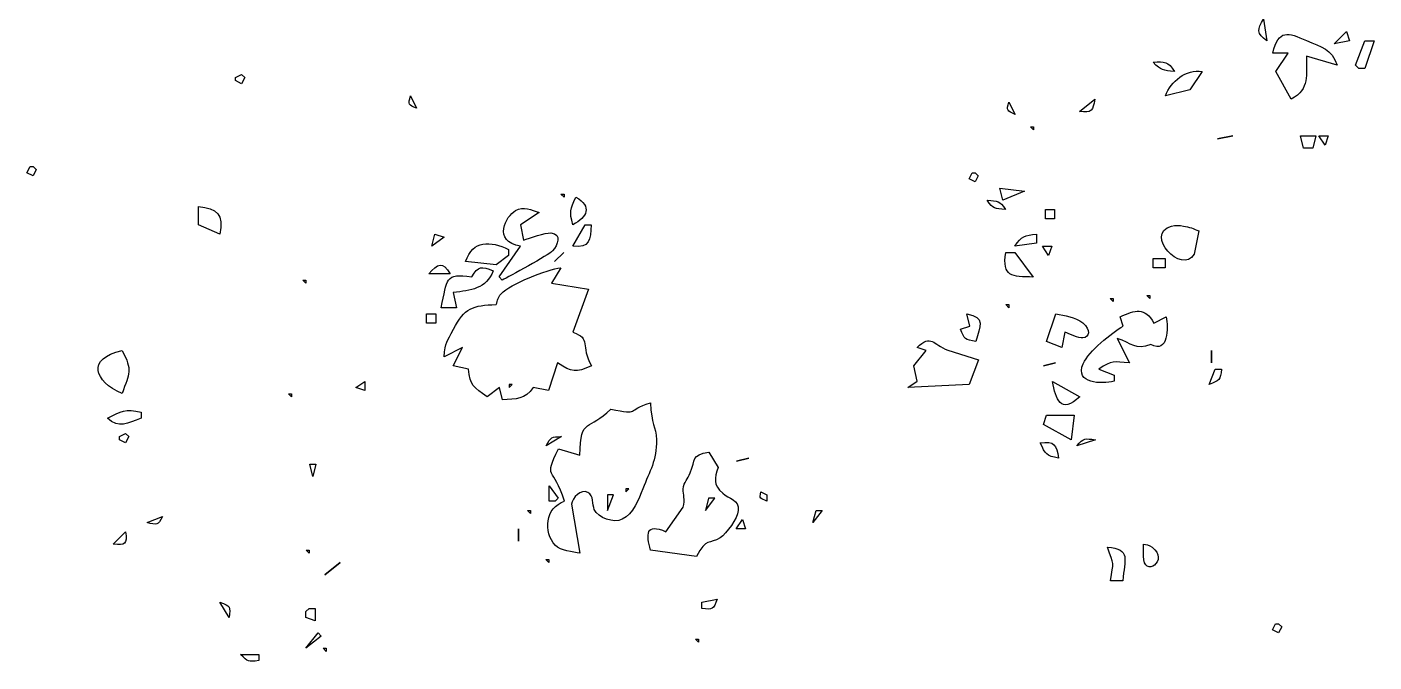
# Model space of a CAD drawing. Header units: centimetres. Extents: x -10.8 to 7.5, y -7.5 to 7.5.
# Drawn here: x 0.93 to 3.985, y 1.394 to 2.835 of the extents above; entities that cross this region are included whole.
import ezdxf

# ---------------------------------------------------------------- set-up
doc = ezdxf.new("R2010")
doc.units = ezdxf.units.CM
doc.header["$MEASUREMENT"] = 0
doc.layers.add('Layer 1', color=7, linetype='Continuous')

msp = doc.modelspace()

# ---------------------------------------------------------------- linework, layer by layer
at = {"layer": 'Layer 1'}
for points, knots in [([(3.74102, 2.80332), (3.74102, 2.80332), (3.73406, 2.85204), (3.73406, 2.85204), (3.73406, 2.85204), (3.71875, 2.83033), (3.71854, 2.81905), (3.74102, 2.80332)], [0, 0, 0, 0, 0.3333333, 0.3333333, 0.3333333, 0.3333333, 1, 1, 1, 1]), ([(3.83131, 2.80387), (3.78823, 2.82252), (3.76861, 2.8299), (3.75476, 2.77547), (3.75476, 2.77547), (3.75476, 2.77547), (3.78955, 2.77548), (3.78955, 2.77548), (3.78955, 2.77548), (3.78955, 2.77548), (3.76171, 2.73372), (3.76171, 2.73372), (3.76171, 2.73372), (3.76171, 2.73372), (3.79651, 2.67109), (3.79651, 2.67109), (3.79651, 2.67109), (3.84063, 2.69468), (3.82908, 2.72475), (3.83131, 2.76852), (3.83131, 2.76852), (3.83131, 2.76852), (3.9009, 2.74764), (3.9009, 2.74764), (3.9009, 2.74764), (3.8883, 2.78571), (3.86527, 2.78926), (3.83131, 2.80387)], [0, 0, 0, 0, 0.125, 0.125, 0.125, 0.125, 0.25, 0.25, 0.25, 0.25, 0.375, 0.375, 0.375, 0.375, 0.5, 0.5, 0.5, 0.5, 0.625, 0.625, 0.625, 0.625, 0.75, 0.75, 0.75, 0.75, 1, 1, 1, 1]), ([(3.89394, 2.79636), (3.89394, 2.79636), (3.92874, 2.80332), (3.92874, 2.80332), (3.92874, 2.80332), (3.92874, 2.80332), (3.92178, 2.8242), (3.92178, 2.8242), (3.92178, 2.8242), (3.92178, 2.8242), (3.89394, 2.79636), (3.89394, 2.79636)], [0, 0, 0, 0, 0.25, 0.25, 0.25, 0.25, 0.5, 0.5, 0.5, 0.5, 1, 1, 1, 1]), ([(3.96363, 2.80332), (3.96363, 2.80332), (3.94275, 2.74764), (3.94275, 2.74764), (3.94275, 2.74764), (3.94275, 2.74764), (3.94971, 2.74068), (3.94971, 2.74068), (3.94971, 2.74068), (3.94971, 2.74068), (3.96363, 2.74068), (3.96363, 2.74068), (3.96363, 2.74068), (3.96363, 2.74068), (3.98451, 2.80331), (3.98451, 2.80331), (3.98451, 2.80331), (3.98451, 2.80331), (3.96363, 2.80332), (3.96363, 2.80332)], [0, 0, 0, 0, 0.1666667, 0.1666667, 0.1666667, 0.1666667, 0.3333333, 0.3333333, 0.3333333, 0.3333333, 0.5, 0.5, 0.5, 0.5, 0.6666667, 0.6666667, 0.6666667, 0.6666667, 1, 1, 1, 1]), ([(3.48335, 2.7546), (3.50284, 2.73539), (3.50506, 2.73595), (3.53207, 2.73372), (3.53207, 2.73372), (3.51725, 2.75641), (3.50966, 2.7571), (3.48335, 2.7546)], [0, 0, 0, 0, 0.3333333, 0.3333333, 0.3333333, 0.3333333, 1, 1, 1, 1]), ([(1.40258, 2.7198), (1.40258, 2.7198), (1.40258, 2.71284), (1.40258, 2.71284), (1.40258, 2.71284), (1.40258, 2.71284), (1.4165, 2.70588), (1.4165, 2.70588), (1.4165, 2.70588), (1.4165, 2.70588), (1.42346, 2.7198), (1.42346, 2.7198), (1.42346, 2.7198), (1.42346, 2.7198), (1.4165, 2.72676), (1.4165, 2.72676), (1.4165, 2.72676), (1.4165, 2.72676), (1.40258, 2.7198), (1.40258, 2.7198)], [0, 0, 0, 0, 0.1666667, 0.1666667, 0.1666667, 0.1666667, 0.3333333, 0.3333333, 0.3333333, 0.3333333, 0.5, 0.5, 0.5, 0.5, 0.6666667, 0.6666667, 0.6666667, 0.6666667, 1, 1, 1, 1]), ([(3.5113, 2.67805), (3.5113, 2.67805), (3.56698, 2.69197), (3.56698, 2.69197), (3.56698, 2.69197), (3.56698, 2.69197), (3.59482, 2.73373), (3.59482, 2.73373), (3.59482, 2.73373), (3.55759, 2.73895), (3.52411, 2.71209), (3.51131, 2.67805), (3.51131, 2.67805), (3.51131, 2.67805), (3.5113, 2.67805), (3.5113, 2.67805)], [0, 0, 0, 0, 0.2, 0.2, 0.2, 0.2, 0.4, 0.4, 0.4, 0.4, 0.6, 0.6, 0.6, 0.6, 1, 1, 1, 1]), ([(1.81331, 2.65021), (1.81331, 2.65021), (1.79939, 2.67805), (1.79939, 2.67805), (1.79939, 2.67805), (1.79334, 2.65905), (1.79535, 2.65752), (1.81331, 2.65021)], [0, 0, 0, 0, 0.3333333, 0.3333333, 0.3333333, 0.3333333, 1, 1, 1, 1]), ([(3.17042, 2.63629), (3.17042, 2.63629), (3.1565, 2.66413), (3.1565, 2.66413), (3.1565, 2.66413), (3.15045, 2.64513), (3.15246, 2.6436), (3.17042, 2.63629)], [0, 0, 0, 0, 0.3333333, 0.3333333, 0.3333333, 0.3333333, 1, 1, 1, 1]), ([(3.31656, 2.64325), (3.34468, 2.63949), (3.34655, 2.64395), (3.35136, 2.67109), (3.35136, 2.67109), (3.35136, 2.67109), (3.31656, 2.64325), (3.31656, 2.64325)], [0, 0, 0, 0, 0.3333333, 0.3333333, 0.3333333, 0.3333333, 1, 1, 1, 1]), ([(3.20523, 2.60845), (3.20523, 2.60845), (3.21219, 2.60149), (3.21219, 2.60149), (3.21219, 2.60149), (3.21219, 2.60149), (3.21219, 2.60845), (3.21219, 2.60845), (3.21219, 2.60845), (3.21219, 2.60845), (3.20523, 2.60845), (3.20523, 2.60845)], [0, 0, 0, 0, 0.25, 0.25, 0.25, 0.25, 0.5, 0.5, 0.5, 0.5, 1, 1, 1, 1]), ([(3.6297, 2.58062), (3.6297, 2.58062), (3.6645, 2.58758), (3.6645, 2.58758), (3.6645, 2.58758), (3.6645, 2.58758), (3.6297, 2.58062), (3.6297, 2.58062)], [0, 0, 0, 0, 0.3333333, 0.3333333, 0.3333333, 0.3333333, 1, 1, 1, 1]), ([(3.81761, 2.58758), (3.81761, 2.58758), (3.82457, 2.55974), (3.82457, 2.55974), (3.82457, 2.55974), (3.82457, 2.55974), (3.84544, 2.55974), (3.84544, 2.55974), (3.84544, 2.55974), (3.84544, 2.55974), (3.8524, 2.58758), (3.8524, 2.58758), (3.8524, 2.58758), (3.8524, 2.58758), (3.81761, 2.58758), (3.81761, 2.58758)], [0, 0, 0, 0, 0.2, 0.2, 0.2, 0.2, 0.4, 0.4, 0.4, 0.4, 0.6, 0.6, 0.6, 0.6, 1, 1, 1, 1]), ([(3.85935, 2.58758), (3.85935, 2.58758), (3.87327, 2.5667), (3.87327, 2.5667), (3.87327, 2.5667), (3.87327, 2.5667), (3.88023, 2.58758), (3.88023, 2.58758), (3.88023, 2.58758), (3.88023, 2.58758), (3.85935, 2.58758), (3.85935, 2.58758)], [0, 0, 0, 0, 0.25, 0.25, 0.25, 0.25, 0.5, 0.5, 0.5, 0.5, 1, 1, 1, 1]), ([(0.93652, 2.51798), (0.93652, 2.51798), (0.92956, 2.50406), (0.92956, 2.50406), (0.92956, 2.50406), (0.92956, 2.50406), (0.94348, 2.4971), (0.94348, 2.4971), (0.94348, 2.4971), (0.94348, 2.4971), (0.95044, 2.51102), (0.95044, 2.51102), (0.95044, 2.51102), (0.95044, 2.51102), (0.94348, 2.51798), (0.94348, 2.51798), (0.94348, 2.51798), (0.94348, 2.51798), (0.93652, 2.51798), (0.93652, 2.51798)], [0, 0, 0, 0, 0.1666667, 0.1666667, 0.1666667, 0.1666667, 0.3333333, 0.3333333, 0.3333333, 0.3333333, 0.5, 0.5, 0.5, 0.5, 0.6666667, 0.6666667, 0.6666667, 0.6666667, 1, 1, 1, 1]), ([(3.07313, 2.50406), (3.07313, 2.50406), (3.06617, 2.49014), (3.06617, 2.49014), (3.06617, 2.49014), (3.06617, 2.49014), (3.08009, 2.48318), (3.08009, 2.48318), (3.08009, 2.48318), (3.08009, 2.48318), (3.08705, 2.4971), (3.08705, 2.4971), (3.08705, 2.4971), (3.08705, 2.4971), (3.08009, 2.50406), (3.08009, 2.50406), (3.08009, 2.50406), (3.08009, 2.50406), (3.07313, 2.50406), (3.07313, 2.50406)], [0, 0, 0, 0, 0.1666667, 0.1666667, 0.1666667, 0.1666667, 0.3333333, 0.3333333, 0.3333333, 0.3333333, 0.5, 0.5, 0.5, 0.5, 0.6666667, 0.6666667, 0.6666667, 0.6666667, 1, 1, 1, 1]), ([(2.14064, 2.45535), (2.14064, 2.45535), (2.1476, 2.44839), (2.1476, 2.44839), (2.1476, 2.44839), (2.1476, 2.44839), (2.1476, 2.45535), (2.1476, 2.45535), (2.1476, 2.45535), (2.1476, 2.45535), (2.14064, 2.45535), (2.14064, 2.45535)], [0, 0, 0, 0, 0.25, 0.25, 0.25, 0.25, 0.5, 0.5, 0.5, 0.5, 1, 1, 1, 1]), ([(2.17436, 2.44851), (2.16135, 2.42025), (2.15954, 2.41622), (2.1674, 2.38588), (2.1674, 2.38588), (2.20039, 2.40356), (2.21173, 2.42722), (2.17436, 2.44851)], [0, 0, 0, 0, 0.3333333, 0.3333333, 0.3333333, 0.3333333, 1, 1, 1, 1]), ([(3.13576, 2.46927), (3.13576, 2.46927), (3.14272, 2.44143), (3.14272, 2.44143), (3.14272, 2.44143), (3.14272, 2.44143), (3.19144, 2.46231), (3.19144, 2.46231), (3.19144, 2.46231), (3.19144, 2.46231), (3.13577, 2.46927), (3.13577, 2.46927), (3.13577, 2.46927), (3.13577, 2.46927), (3.13576, 2.46927), (3.13576, 2.46927)], [0, 0, 0, 0, 0.2, 0.2, 0.2, 0.2, 0.4, 0.4, 0.4, 0.4, 0.6, 0.6, 0.6, 0.6, 1, 1, 1, 1]), ([(1.31832, 2.42763), (1.31832, 2.42763), (1.31832, 2.38587), (1.31832, 2.38587), (1.31832, 2.38587), (1.31832, 2.38587), (1.36704, 2.36499), (1.36704, 2.36499), (1.36704, 2.36499), (1.37699, 2.40918), (1.36085, 2.42268), (1.31832, 2.42762), (1.31832, 2.42762), (1.31832, 2.42762), (1.31832, 2.42763), (1.31832, 2.42763)], [0, 0, 0, 0, 0.2, 0.2, 0.2, 0.2, 0.4, 0.4, 0.4, 0.4, 0.6, 0.6, 0.6, 0.6, 1, 1, 1, 1]), ([(2.03779, 2.41837), (2.01587, 2.4064), (1.98392, 2.34836), (2.04906, 2.33715), (2.04906, 2.33715), (2.04906, 2.33715), (2.00034, 2.26756), (2.00034, 2.26756), (2.00034, 2.26756), (2.00034, 2.26756), (2.0073, 2.2606), (2.0073, 2.2606), (2.0073, 2.2606), (2.0215, 2.26693), (2.11364, 2.31829), (2.12164, 2.32692), (2.12164, 2.32692), (2.13333, 2.33966), (2.14363, 2.36492), (2.1176, 2.36749), (2.1176, 2.36749), (2.10493, 2.36874), (2.06958, 2.35559), (2.05601, 2.35107), (2.05601, 2.35107), (2.05601, 2.35107), (2.04905, 2.38587), (2.04905, 2.38587), (2.04905, 2.38587), (2.04905, 2.38587), (2.09081, 2.41371), (2.09081, 2.41371), (2.09081, 2.41371), (2.07341, 2.42053), (2.05601, 2.42839), (2.03778, 2.41837), (2.03778, 2.41837), (2.03778, 2.41837), (2.03779, 2.41837), (2.03779, 2.41837)], [0, 0, 0, 0, 0.0909091, 0.0909091, 0.0909091, 0.0909091, 0.1818182, 0.1818182, 0.1818182, 0.1818182, 0.2727273, 0.2727273, 0.2727273, 0.2727273, 0.3636364, 0.3636364, 0.3636364, 0.3636364, 0.4545455, 0.4545455, 0.4545455, 0.4545455, 0.5454545, 0.5454545, 0.5454545, 0.5454545, 0.6363636, 0.6363636, 0.6363636, 0.6363636, 0.7272727, 0.7272727, 0.7272727, 0.7272727, 0.8181818, 0.8181818, 0.8181818, 0.8181818, 1, 1, 1, 1]), ([(3.10698, 2.44155), (3.12083, 2.42088), (3.12445, 2.42269), (3.14874, 2.42067), (3.14874, 2.42067), (3.13489, 2.44134), (3.13127, 2.43953), (3.10698, 2.44155)], [0, 0, 0, 0, 0.3333333, 0.3333333, 0.3333333, 0.3333333, 1, 1, 1, 1]), ([(3.23913, 2.42067), (3.23913, 2.42067), (3.23913, 2.39979), (3.23913, 2.39979), (3.23913, 2.39979), (3.23913, 2.39979), (3.26001, 2.39979), (3.26001, 2.39979), (3.26001, 2.39979), (3.26001, 2.39979), (3.26001, 2.42067), (3.26001, 2.42067), (3.26001, 2.42067), (3.26001, 2.42067), (3.23913, 2.42067), (3.23913, 2.42067)], [0, 0, 0, 0, 0.2, 0.2, 0.2, 0.2, 0.4, 0.4, 0.4, 0.4, 0.6, 0.6, 0.6, 0.6, 1, 1, 1, 1]), ([(2.19522, 2.38587), (2.19522, 2.38587), (2.16738, 2.33715), (2.16738, 2.33715), (2.16738, 2.33715), (2.20628, 2.33207), (2.20719, 2.35253), (2.20914, 2.38587), (2.20914, 2.38587), (2.20914, 2.38587), (2.19522, 2.38587), (2.19522, 2.38587)], [0, 0, 0, 0, 0.25, 0.25, 0.25, 0.25, 0.5, 0.5, 0.5, 0.5, 1, 1, 1, 1]), ([(3.55235, 2.38316), (3.54386, 2.38476), (3.5337, 2.38511), (3.52535, 2.38316), (3.52535, 2.38316), (3.46063, 2.36444), (3.54992, 2.2709), (3.57629, 2.31927), (3.57629, 2.31927), (3.57629, 2.31927), (3.58715, 2.37195), (3.58715, 2.37195), (3.58715, 2.37195), (3.57525, 2.37689), (3.56537, 2.38148), (3.55235, 2.38315), (3.55235, 2.38315), (3.55235, 2.38315), (3.55235, 2.38316), (3.55235, 2.38316)], [0, 0, 0, 0, 0.1666667, 0.1666667, 0.1666667, 0.1666667, 0.3333333, 0.3333333, 0.3333333, 0.3333333, 0.5, 0.5, 0.5, 0.5, 0.6666667, 0.6666667, 0.6666667, 0.6666667, 1, 1, 1, 1]), ([(1.85476, 2.36499), (1.85476, 2.36499), (1.8478, 2.33715), (1.8478, 2.33715), (1.8478, 2.33715), (1.8478, 2.33715), (1.87564, 2.35803), (1.87564, 2.35803), (1.87564, 2.35803), (1.87564, 2.35803), (1.85476, 2.36499), (1.85476, 2.36499)], [0, 0, 0, 0, 0.25, 0.25, 0.25, 0.25, 0.5, 0.5, 0.5, 0.5, 1, 1, 1, 1]), ([(1.92431, 2.30236), (1.92431, 2.30236), (1.9939, 2.2954), (1.9939, 2.2954), (1.9939, 2.2954), (1.9939, 2.2954), (2.02174, 2.31628), (2.02174, 2.31628), (2.02174, 2.31628), (2.02174, 2.31628), (2.02174, 2.3302), (2.02174, 2.3302), (2.02174, 2.3302), (1.98082, 2.34913), (1.94059, 2.35268), (1.92431, 2.30236)], [0, 0, 0, 0, 0.2, 0.2, 0.2, 0.2, 0.4, 0.4, 0.4, 0.4, 0.6, 0.6, 0.6, 0.6, 1, 1, 1, 1]), ([(3.17015, 2.33715), (3.17015, 2.33715), (3.21887, 2.34411), (3.21887, 2.34411), (3.21887, 2.34411), (3.21887, 2.34411), (3.21887, 2.36499), (3.21887, 2.36499), (3.21887, 2.36499), (3.19215, 2.36123), (3.18477, 2.36068), (3.17015, 2.33715)], [0, 0, 0, 0, 0.25, 0.25, 0.25, 0.25, 0.5, 0.5, 0.5, 0.5, 1, 1, 1, 1]), ([(2.1261, 2.30236), (2.1261, 2.30236), (2.14698, 2.32324), (2.14698, 2.32324), (2.14698, 2.32324), (2.14698, 2.32324), (2.1261, 2.30236), (2.1261, 2.30236)], [0, 0, 0, 0, 0.3333333, 0.3333333, 0.3333333, 0.3333333, 1, 1, 1, 1]), ([(3.14914, 2.32323), (3.141, 2.26735), (3.16243, 2.26804), (3.21177, 2.26755), (3.21177, 2.26755), (3.21177, 2.26755), (3.17001, 2.32323), (3.17001, 2.32323), (3.17001, 2.32323), (3.17001, 2.32323), (3.14914, 2.32323), (3.14914, 2.32323)], [0, 0, 0, 0, 0.25, 0.25, 0.25, 0.25, 0.5, 0.5, 0.5, 0.5, 1, 1, 1, 1]), ([(3.23266, 2.33715), (3.23266, 2.33715), (3.24658, 2.31627), (3.24658, 2.31627), (3.24658, 2.31627), (3.24658, 2.31627), (3.25354, 2.33715), (3.25354, 2.33715), (3.25354, 2.33715), (3.25354, 2.33715), (3.23266, 2.33715), (3.23266, 2.33715)], [0, 0, 0, 0, 0.25, 0.25, 0.25, 0.25, 0.5, 0.5, 0.5, 0.5, 1, 1, 1, 1]), ([(1.84082, 2.27452), (1.84082, 2.27452), (1.88953, 2.27452), (1.88953, 2.27452), (1.88953, 2.27452), (1.87192, 2.30452), (1.86148, 2.29783), (1.84081, 2.27452), (1.84081, 2.27452), (1.84081, 2.27452), (1.84082, 2.27452), (1.84082, 2.27452)], [0, 0, 0, 0, 0.25, 0.25, 0.25, 0.25, 0.5, 0.5, 0.5, 0.5, 1, 1, 1, 1]), ([(1.93827, 2.26756), (1.8764, 2.278), (1.88371, 2.26213), (1.86868, 2.19797), (1.86868, 2.19797), (1.86868, 2.19797), (1.90347, 2.19796), (1.90347, 2.19796), (1.90347, 2.19796), (1.90347, 2.19796), (1.89651, 2.23276), (1.89651, 2.23276), (1.89651, 2.23276), (1.93583, 2.23631), (1.97153, 2.24132), (1.98698, 2.28148), (1.98698, 2.28148), (1.95963, 2.29206), (1.95364, 2.29401), (1.93826, 2.26756), (1.93826, 2.26756), (1.93826, 2.26756), (1.93827, 2.26756), (1.93827, 2.26756)], [0, 0, 0, 0, 0.1428571, 0.1428571, 0.1428571, 0.1428571, 0.2857143, 0.2857143, 0.2857143, 0.2857143, 0.4285714, 0.4285714, 0.4285714, 0.4285714, 0.5714286, 0.5714286, 0.5714286, 0.5714286, 0.7142857, 0.7142857, 0.7142857, 0.7142857, 1, 1, 1, 1]), ([(3.48326, 2.30932), (3.48326, 2.30932), (3.48326, 2.28844), (3.48326, 2.28844), (3.48326, 2.28844), (3.48326, 2.28844), (3.5111, 2.28844), (3.5111, 2.28844), (3.5111, 2.28844), (3.5111, 2.28844), (3.5111, 2.30932), (3.5111, 2.30932), (3.5111, 2.30932), (3.5111, 2.30932), (3.48326, 2.30932), (3.48326, 2.30932)], [0, 0, 0, 0, 0.2, 0.2, 0.2, 0.2, 0.4, 0.4, 0.4, 0.4, 0.6, 0.6, 0.6, 0.6, 1, 1, 1, 1]), ([(2.00496, 2.22935), (1.99689, 2.22016), (1.99717, 2.21536), (1.99389, 2.20492), (1.99389, 2.20492), (1.93995, 2.2036), (1.92186, 2.1972), (1.89709, 2.14911), (1.89709, 2.14911), (1.88164, 2.11911), (1.87837, 2.12183), (1.87559, 2.08661), (1.87559, 2.08661), (1.87559, 2.08661), (1.91735, 2.10749), (1.91735, 2.10749), (1.91735, 2.10749), (1.91735, 2.10749), (1.89647, 2.06573), (1.89647, 2.06573), (1.89647, 2.06573), (1.89647, 2.06573), (1.93127, 2.05877), (1.93127, 2.05877), (1.93127, 2.05877), (1.93419, 2.02126), (1.94254, 2.01722), (1.97303, 1.99614), (1.97303, 1.99614), (1.97303, 1.99614), (2.00087, 2.01702), (2.00087, 2.01702), (2.00087, 2.01702), (2.00087, 2.01702), (2.00783, 1.98918), (2.00783, 1.98918), (2.00783, 1.98918), (2.03873, 1.99064), (2.0594, 1.98925), (2.07742, 2.01702), (2.07742, 2.01702), (2.07742, 2.01702), (2.11222, 2.01006), (2.11222, 2.01006), (2.11222, 2.01006), (2.11222, 2.01006), (2.1331, 2.07269), (2.1331, 2.07269), (2.1331, 2.07269), (2.16685, 2.05056), (2.1727, 2.05049), (2.20965, 2.06573), (2.20965, 2.06573), (2.18348, 2.11264), (2.20977, 2.12767), (2.16789, 2.14228), (2.16789, 2.14228), (2.16789, 2.14228), (2.20269, 2.23971), (2.20269, 2.23971), (2.20269, 2.23971), (2.20269, 2.23971), (2.11918, 2.25363), (2.11918, 2.25363), (2.11918, 2.25363), (2.11918, 2.25363), (2.14006, 2.28843), (2.14006, 2.28843), (2.14006, 2.28843), (2.10972, 2.28523), (2.02481, 2.25154), (2.00498, 2.22934), (2.00498, 2.22934), (2.00498, 2.22934), (2.00496, 2.22935), (2.00496, 2.22935)], [0, 0, 0, 0, 0.05, 0.05, 0.05, 0.05, 0.1, 0.1, 0.1, 0.1, 0.15, 0.15, 0.15, 0.15, 0.2, 0.2, 0.2, 0.2, 0.25, 0.25, 0.25, 0.25, 0.3, 0.3, 0.3, 0.3, 0.35, 0.35, 0.35, 0.35, 0.4, 0.4, 0.4, 0.4, 0.45, 0.45, 0.45, 0.45, 0.5, 0.5, 0.5, 0.5, 0.55, 0.55, 0.55, 0.55, 0.6, 0.6, 0.6, 0.6, 0.65, 0.65, 0.65, 0.65, 0.7, 0.7, 0.7, 0.7, 0.75, 0.75, 0.75, 0.75, 0.8, 0.8, 0.8, 0.8, 0.85, 0.85, 0.85, 0.85, 0.9, 0.9, 0.9, 0.9, 1, 1, 1, 1]), ([(1.55543, 2.2606), (1.55543, 2.2606), (1.56239, 2.25364), (1.56239, 2.25364), (1.56239, 2.25364), (1.56239, 2.25364), (1.56239, 2.2606), (1.56239, 2.2606), (1.56239, 2.2606), (1.56239, 2.2606), (1.55543, 2.2606), (1.55543, 2.2606)], [0, 0, 0, 0, 0.25, 0.25, 0.25, 0.25, 0.5, 0.5, 0.5, 0.5, 1, 1, 1, 1]), ([(3.14909, 2.20493), (3.14909, 2.20493), (3.15605, 2.19797), (3.15605, 2.19797), (3.15605, 2.19797), (3.15605, 2.19797), (3.15605, 2.20493), (3.15605, 2.20493), (3.15605, 2.20493), (3.15605, 2.20493), (3.14909, 2.20493), (3.14909, 2.20493)], [0, 0, 0, 0, 0.25, 0.25, 0.25, 0.25, 0.5, 0.5, 0.5, 0.5, 1, 1, 1, 1]), ([(3.40879, 2.17713), (3.40879, 2.17713), (3.41575, 2.15625), (3.41575, 2.15625), (3.41575, 2.15625), (3.38826, 2.13997), (3.33773, 2.09995), (3.32493, 2.07079), (3.32493, 2.07079), (3.30482, 2.025), (3.36745, 2.02444), (3.39487, 2.03098), (3.39487, 2.03098), (3.39487, 2.03098), (3.39487, 2.0449), (3.39487, 2.0449), (3.39487, 2.0449), (3.39487, 2.0449), (3.36007, 2.05882), (3.36007, 2.05882), (3.36007, 2.05882), (3.39132, 2.07949), (3.39396, 2.07518), (3.42966, 2.07274), (3.42966, 2.07274), (3.42966, 2.07274), (3.40182, 2.12842), (3.40182, 2.12842), (3.40182, 2.12842), (3.43592, 2.11728), (3.44274, 2.10114), (3.47837, 2.1145), (3.47837, 2.1145), (3.51825, 2.09314), (3.51811, 2.15257), (3.51317, 2.17713), (3.51317, 2.17713), (3.51317, 2.17713), (3.48533, 2.16321), (3.48533, 2.16321), (3.48533, 2.16321), (3.46466, 2.19982), (3.44253, 2.19272), (3.40878, 2.17713), (3.40878, 2.17713), (3.40878, 2.17713), (3.40879, 2.17713), (3.40879, 2.17713)], [0, 0, 0, 0, 0.0769231, 0.0769231, 0.0769231, 0.0769231, 0.1538462, 0.1538462, 0.1538462, 0.1538462, 0.2307692, 0.2307692, 0.2307692, 0.2307692, 0.3076923, 0.3076923, 0.3076923, 0.3076923, 0.3846154, 0.3846154, 0.3846154, 0.3846154, 0.4615385, 0.4615385, 0.4615385, 0.4615385, 0.5384615, 0.5384615, 0.5384615, 0.5384615, 0.6153846, 0.6153846, 0.6153846, 0.6153846, 0.6923077, 0.6923077, 0.6923077, 0.6923077, 0.7692308, 0.7692308, 0.7692308, 0.7692308, 0.8461538, 0.8461538, 0.8461538, 0.8461538, 1, 1, 1, 1]), ([(3.38571, 2.21885), (3.38571, 2.21885), (3.39267, 2.21189), (3.39267, 2.21189), (3.39267, 2.21189), (3.39267, 2.21189), (3.39267, 2.21885), (3.39267, 2.21885), (3.39267, 2.21885), (3.39267, 2.21885), (3.38571, 2.21885), (3.38571, 2.21885)], [0, 0, 0, 0, 0.25, 0.25, 0.25, 0.25, 0.5, 0.5, 0.5, 0.5, 1, 1, 1, 1]), ([(3.46921, 2.22581), (3.46921, 2.22581), (3.47617, 2.21885), (3.47617, 2.21885), (3.47617, 2.21885), (3.47617, 2.21885), (3.47617, 2.22581), (3.47617, 2.22581), (3.47617, 2.22581), (3.47617, 2.22581), (3.46921, 2.22581), (3.46921, 2.22581)], [0, 0, 0, 0, 0.25, 0.25, 0.25, 0.25, 0.5, 0.5, 0.5, 0.5, 1, 1, 1, 1]), ([(1.83601, 2.18409), (1.83601, 2.18409), (1.83601, 2.16321), (1.83601, 2.16321), (1.83601, 2.16321), (1.83601, 2.16321), (1.85688, 2.16321), (1.85688, 2.16321), (1.85688, 2.16321), (1.85688, 2.16321), (1.85688, 2.18409), (1.85688, 2.18409), (1.85688, 2.18409), (1.85688, 2.18409), (1.83601, 2.18409), (1.83601, 2.18409)], [0, 0, 0, 0, 0.2, 0.2, 0.2, 0.2, 0.4, 0.4, 0.4, 0.4, 0.6, 0.6, 0.6, 0.6, 1, 1, 1, 1]), ([(3.06087, 2.18409), (3.06087, 2.18409), (3.06783, 2.15625), (3.06783, 2.15625), (3.06783, 2.15625), (3.06783, 2.15625), (3.04695, 2.14929), (3.04695, 2.14929), (3.04695, 2.14929), (3.0553, 2.12549), (3.05711, 2.12577), (3.08175, 2.12145), (3.08175, 2.12145), (3.09073, 2.15646), (3.10513, 2.17629), (3.06087, 2.18408), (3.06087, 2.18408), (3.06087, 2.18408), (3.06087, 2.18409), (3.06087, 2.18409)], [0, 0, 0, 0, 0.1666667, 0.1666667, 0.1666667, 0.1666667, 0.3333333, 0.3333333, 0.3333333, 0.3333333, 0.5, 0.5, 0.5, 0.5, 0.6666667, 0.6666667, 0.6666667, 0.6666667, 1, 1, 1, 1]), ([(3.3238, 2.12939), (3.33953, 2.13085), (3.34308, 2.1479), (3.3238, 2.16328), (3.3238, 2.16328), (3.30696, 2.17643), (3.28309, 2.18089), (3.2627, 2.18409), (3.2627, 2.18409), (3.2627, 2.18409), (3.24182, 2.12146), (3.24182, 2.12146), (3.24182, 2.12146), (3.24182, 2.12146), (3.27662, 2.10754), (3.27662, 2.10754), (3.27662, 2.10754), (3.27662, 2.10754), (3.28358, 2.14234), (3.28358, 2.14234), (3.28358, 2.14234), (3.29291, 2.13879), (3.31518, 2.12856), (3.32381, 2.1294), (3.32381, 2.1294), (3.32381, 2.1294), (3.3238, 2.12939), (3.3238, 2.12939)], [0, 0, 0, 0, 0.125, 0.125, 0.125, 0.125, 0.25, 0.25, 0.25, 0.25, 0.375, 0.375, 0.375, 0.375, 0.5, 0.5, 0.5, 0.5, 0.625, 0.625, 0.625, 0.625, 0.75, 0.75, 0.75, 0.75, 1, 1, 1, 1]), ([(3.01782, 2.10174), (2.98414, 2.11406), (2.98073, 2.13932), (2.94816, 2.10752), (2.94816, 2.10752), (2.94816, 2.10752), (2.96904, 2.10056), (2.96904, 2.10056), (2.96904, 2.10056), (2.96904, 2.10056), (2.9412, 2.06576), (2.9412, 2.06576), (2.9412, 2.06576), (2.9412, 2.06576), (2.94816, 2.03096), (2.94816, 2.03096), (2.94816, 2.03096), (2.94816, 2.03096), (2.92728, 2.01704), (2.92728, 2.01704), (2.92728, 2.01704), (2.92728, 2.01704), (3.06646, 2.024), (3.06646, 2.024), (3.06646, 2.024), (3.06646, 2.024), (3.08734, 2.07968), (3.08734, 2.07968), (3.08734, 2.07968), (3.08734, 2.07968), (3.01782, 2.10174), (3.01782, 2.10174)], [0, 0, 0, 0, 0.1111111, 0.1111111, 0.1111111, 0.1111111, 0.2222222, 0.2222222, 0.2222222, 0.2222222, 0.3333333, 0.3333333, 0.3333333, 0.3333333, 0.4444444, 0.4444444, 0.4444444, 0.4444444, 0.5555556, 0.5555556, 0.5555556, 0.5555556, 0.6666667, 0.6666667, 0.6666667, 0.6666667, 0.7777778, 0.7777778, 0.7777778, 0.7777778, 1, 1, 1, 1]), ([(1.14538, 2.00312), (1.16194, 2.05024), (1.1696, 2.05587), (1.14538, 2.10055), (1.14538, 2.10055), (1.06402, 2.08322), (1.08191, 2.03082), (1.14538, 2.00312)], [0, 0, 0, 0, 0.3333333, 0.3333333, 0.3333333, 0.3333333, 1, 1, 1, 1]), ([(3.61596, 2.07272), (3.61596, 2.07272), (3.61596, 2.10056), (3.61596, 2.10056), (3.61596, 2.10056), (3.61596, 2.10056), (3.61596, 2.07272), (3.61596, 2.07272)], [0, 0, 0, 0, 0.3333333, 0.3333333, 0.3333333, 0.3333333, 1, 1, 1, 1]), ([(3.23458, 2.06583), (3.23458, 2.06583), (3.26242, 2.07279), (3.26242, 2.07279), (3.26242, 2.07279), (3.26242, 2.07279), (3.23458, 2.06583), (3.23458, 2.06583)], [0, 0, 0, 0, 0.3333333, 0.3333333, 0.3333333, 0.3333333, 1, 1, 1, 1]), ([(3.62429, 2.05887), (3.62429, 2.05887), (3.61037, 2.02407), (3.61037, 2.02407), (3.61037, 2.02407), (3.63341, 2.03305), (3.63661, 2.03381), (3.63821, 2.05887), (3.63821, 2.05887), (3.63821, 2.05887), (3.62429, 2.05887), (3.62429, 2.05887)], [0, 0, 0, 0, 0.25, 0.25, 0.25, 0.25, 0.5, 0.5, 0.5, 0.5, 1, 1, 1, 1]), ([(1.67519, 2.01699), (1.67519, 2.01699), (1.69607, 2.01003), (1.69607, 2.01003), (1.69607, 2.01003), (1.69607, 2.01003), (1.69607, 2.03091), (1.69607, 2.03091), (1.69607, 2.03091), (1.69607, 2.03091), (1.67519, 2.01699), (1.67519, 2.01699)], [0, 0, 0, 0, 0.25, 0.25, 0.25, 0.25, 0.5, 0.5, 0.5, 0.5, 1, 1, 1, 1]), ([(2.03011, 2.02395), (2.03011, 2.02395), (2.02315, 2.01699), (2.02315, 2.01699), (2.02315, 2.01699), (2.02315, 2.01699), (2.02315, 2.02395), (2.02315, 2.02395), (2.02315, 2.02395), (2.02315, 2.02395), (2.03011, 2.02395), (2.03011, 2.02395)], [0, 0, 0, 0, 0.25, 0.25, 0.25, 0.25, 0.5, 0.5, 0.5, 0.5, 1, 1, 1, 1]), ([(3.25501, 2.03091), (3.26294, 1.98992), (3.27345, 1.95561), (3.31764, 1.99611), (3.31764, 1.99611), (3.31764, 1.99611), (3.25501, 2.03091), (3.25501, 2.03091)], [0, 0, 0, 0, 0.3333333, 0.3333333, 0.3333333, 0.3333333, 1, 1, 1, 1]), ([(1.52256, 2.0029), (1.52256, 2.0029), (1.52952, 1.99594), (1.52952, 1.99594), (1.52952, 1.99594), (1.52952, 1.99594), (1.52952, 2.0029), (1.52952, 2.0029), (1.52952, 2.0029), (1.52952, 2.0029), (1.52256, 2.0029), (1.52256, 2.0029)], [0, 0, 0, 0, 0.25, 0.25, 0.25, 0.25, 0.5, 0.5, 0.5, 0.5, 1, 1, 1, 1]), ([(1.11196, 1.94723), (1.13889, 1.92315), (1.15692, 1.93616), (1.18851, 1.94723), (1.18851, 1.94723), (1.18851, 1.94723), (1.18851, 1.96115), (1.18851, 1.96115), (1.18851, 1.96115), (1.15364, 1.96936), (1.143, 1.96303), (1.11196, 1.94723)], [0, 0, 0, 0, 0.25, 0.25, 0.25, 0.25, 0.5, 0.5, 0.5, 0.5, 1, 1, 1, 1]), ([(2.25332, 1.9681), (2.20537, 1.91702), (2.18407, 1.95265), (2.18373, 1.86371), (2.18373, 1.86371), (2.18373, 1.86371), (2.13501, 1.87763), (2.13501, 1.87763), (2.13501, 1.87763), (2.10028, 1.80838), (2.12318, 1.839), (2.14893, 1.75932), (2.14893, 1.75932), (2.10467, 1.74436), (2.09966, 1.68917), (2.12805, 1.65889), (2.12805, 1.65889), (2.13967, 1.6465), (2.1673, 1.644), (2.18373, 1.641), (2.18373, 1.641), (2.18373, 1.641), (2.16417, 1.75221), (2.16417, 1.75221), (2.16417, 1.75221), (2.16758, 1.7671), (2.18491, 1.78798), (2.20189, 1.779), (2.20189, 1.779), (2.21553, 1.77183), (2.21136, 1.75151), (2.21623, 1.74051), (2.21623, 1.74051), (2.22472, 1.72109), (2.26091, 1.70884), (2.2797, 1.71803), (2.2797, 1.71803), (2.30406, 1.72993), (2.31735, 1.76382), (2.32633, 1.78721), (2.32633, 1.78721), (2.34164, 1.82723), (2.3582, 1.85172), (2.35709, 1.89849), (2.35709, 1.89849), (2.35632, 1.92974), (2.34533, 1.93224), (2.3438, 1.982), (2.3438, 1.982), (2.28499, 1.96474), (2.32369, 1.95395), (2.25333, 1.96808), (2.25333, 1.96808), (2.25333, 1.96808), (2.25332, 1.9681), (2.25332, 1.9681)], [0, 0, 0, 0, 0.0666667, 0.0666667, 0.0666667, 0.0666667, 0.1333333, 0.1333333, 0.1333333, 0.1333333, 0.2, 0.2, 0.2, 0.2, 0.2666667, 0.2666667, 0.2666667, 0.2666667, 0.3333333, 0.3333333, 0.3333333, 0.3333333, 0.4, 0.4, 0.4, 0.4, 0.4666667, 0.4666667, 0.4666667, 0.4666667, 0.5333333, 0.5333333, 0.5333333, 0.5333333, 0.6, 0.6, 0.6, 0.6, 0.6666667, 0.6666667, 0.6666667, 0.6666667, 0.7333333, 0.7333333, 0.7333333, 0.7333333, 0.8, 0.8, 0.8, 0.8, 0.8666667, 0.8666667, 0.8666667, 0.8666667, 1, 1, 1, 1]), ([(3.24168, 1.95418), (3.24168, 1.95418), (3.23472, 1.9333), (3.23472, 1.9333), (3.23472, 1.9333), (3.23472, 1.9333), (3.29735, 1.8985), (3.29735, 1.8985), (3.29735, 1.8985), (3.29735, 1.8985), (3.30431, 1.95418), (3.30431, 1.95418), (3.30431, 1.95418), (3.30431, 1.95418), (3.24168, 1.95418), (3.24168, 1.95418)], [0, 0, 0, 0, 0.2, 0.2, 0.2, 0.2, 0.4, 0.4, 0.4, 0.4, 0.6, 0.6, 0.6, 0.6, 1, 1, 1, 1]), ([(1.13948, 1.90547), (1.13948, 1.90547), (1.13948, 1.89851), (1.13948, 1.89851), (1.13948, 1.89851), (1.13948, 1.89851), (1.1534, 1.89155), (1.1534, 1.89155), (1.1534, 1.89155), (1.1534, 1.89155), (1.16036, 1.90547), (1.16036, 1.90547), (1.16036, 1.90547), (1.16036, 1.90547), (1.1534, 1.91243), (1.1534, 1.91243), (1.1534, 1.91243), (1.1534, 1.91243), (1.13948, 1.90547), (1.13948, 1.90547)], [0, 0, 0, 0, 0.1666667, 0.1666667, 0.1666667, 0.1666667, 0.3333333, 0.3333333, 0.3333333, 0.3333333, 0.5, 0.5, 0.5, 0.5, 0.6666667, 0.6666667, 0.6666667, 0.6666667, 1, 1, 1, 1]), ([(2.10683, 1.88459), (2.10683, 1.88459), (2.14163, 1.90547), (2.14163, 1.90547), (2.14163, 1.90547), (2.1179, 1.90526), (2.1188, 1.90512), (2.10683, 1.88459)], [0, 0, 0, 0, 0.3333333, 0.3333333, 0.3333333, 0.3333333, 1, 1, 1, 1]), ([(3.22733, 1.89155), (3.24, 1.86587), (3.24034, 1.86169), (3.26909, 1.85675), (3.26909, 1.85675), (3.26394, 1.88751), (3.25976, 1.89565), (3.22733, 1.89155)], [0, 0, 0, 0, 0.3333333, 0.3333333, 0.3333333, 0.3333333, 1, 1, 1, 1]), ([(3.31081, 1.88459), (3.31081, 1.88459), (3.35257, 1.89851), (3.35257, 1.89851), (3.35257, 1.89851), (3.32988, 1.90129), (3.32536, 1.90303), (3.31081, 1.88459)], [0, 0, 0, 0, 0.3333333, 0.3333333, 0.3333333, 0.3333333, 1, 1, 1, 1]), ([(2.43378, 1.8231), (2.42773, 1.80862), (2.41965, 1.80382), (2.4175, 1.78649), (2.4175, 1.78649), (2.41715, 1.7748), (2.42335, 1.76234), (2.4175, 1.74564), (2.4175, 1.74564), (2.4175, 1.74564), (2.37874, 1.68969), (2.37874, 1.68969), (2.37874, 1.68969), (2.33169, 1.71099), (2.33406, 1.68364), (2.34394, 1.64793), (2.34394, 1.64793), (2.34394, 1.64793), (2.44833, 1.63401), (2.44833, 1.63401), (2.44833, 1.63401), (2.47011, 1.67751), (2.47693, 1.66004), (2.50171, 1.67618), (2.50171, 1.67618), (2.51625, 1.68571), (2.54103, 1.72058), (2.54256, 1.73798), (2.54256, 1.73798), (2.54486, 1.76303), (2.52168, 1.76429), (2.50735, 1.77723), (2.50735, 1.77723), (2.48529, 1.79713), (2.48842, 1.81084), (2.49705, 1.83583), (2.49705, 1.83583), (2.49705, 1.83583), (2.47617, 1.87063), (2.47617, 1.87063), (2.47617, 1.87063), (2.4342, 1.86339), (2.44708, 1.85483), (2.43379, 1.8231), (2.43379, 1.8231), (2.43379, 1.8231), (2.43378, 1.8231), (2.43378, 1.8231)], [0, 0, 0, 0, 0.0769231, 0.0769231, 0.0769231, 0.0769231, 0.1538462, 0.1538462, 0.1538462, 0.1538462, 0.2307692, 0.2307692, 0.2307692, 0.2307692, 0.3076923, 0.3076923, 0.3076923, 0.3076923, 0.3846154, 0.3846154, 0.3846154, 0.3846154, 0.4615385, 0.4615385, 0.4615385, 0.4615385, 0.5384615, 0.5384615, 0.5384615, 0.5384615, 0.6153846, 0.6153846, 0.6153846, 0.6153846, 0.6923077, 0.6923077, 0.6923077, 0.6923077, 0.7692308, 0.7692308, 0.7692308, 0.7692308, 0.8461538, 0.8461538, 0.8461538, 0.8461538, 1, 1, 1, 1]), ([(1.57083, 1.84279), (1.57083, 1.84279), (1.57779, 1.81495), (1.57779, 1.81495), (1.57779, 1.81495), (1.57779, 1.81495), (1.58475, 1.84279), (1.58475, 1.84279), (1.58475, 1.84279), (1.58475, 1.84279), (1.57083, 1.84279), (1.57083, 1.84279)], [0, 0, 0, 0, 0.25, 0.25, 0.25, 0.25, 0.5, 0.5, 0.5, 0.5, 1, 1, 1, 1]), ([(2.53876, 1.84975), (2.53876, 1.84975), (2.5666, 1.85671), (2.5666, 1.85671), (2.5666, 1.85671), (2.5666, 1.85671), (2.53876, 1.84975), (2.53876, 1.84975)], [0, 0, 0, 0, 0.3333333, 0.3333333, 0.3333333, 0.3333333, 1, 1, 1, 1]), ([(2.11354, 1.75927), (2.11354, 1.75927), (2.12746, 1.75927), (2.12746, 1.75927), (2.12746, 1.75927), (2.12746, 1.75927), (2.13442, 1.76623), (2.13442, 1.76623), (2.13442, 1.76623), (2.13442, 1.76623), (2.11354, 1.79407), (2.11354, 1.79407), (2.11354, 1.79407), (2.11354, 1.79407), (2.11354, 1.75927), (2.11354, 1.75927)], [0, 0, 0, 0, 0.2, 0.2, 0.2, 0.2, 0.4, 0.4, 0.4, 0.4, 0.6, 0.6, 0.6, 0.6, 1, 1, 1, 1]), ([(2.25973, 1.77319), (2.25973, 1.77319), (2.24581, 1.73839), (2.24581, 1.73839), (2.24581, 1.73839), (2.24581, 1.73839), (2.24581, 1.77319), (2.24581, 1.77319), (2.24581, 1.77319), (2.24581, 1.77319), (2.25973, 1.77319), (2.25973, 1.77319)], [0, 0, 0, 0, 0.25, 0.25, 0.25, 0.25, 0.5, 0.5, 0.5, 0.5, 1, 1, 1, 1]), ([(2.29454, 1.78711), (2.29454, 1.78711), (2.28758, 1.78015), (2.28758, 1.78015), (2.28758, 1.78015), (2.28758, 1.78015), (2.28758, 1.78711), (2.28758, 1.78711), (2.28758, 1.78711), (2.28758, 1.78711), (2.29454, 1.78711), (2.29454, 1.78711)], [0, 0, 0, 0, 0.25, 0.25, 0.25, 0.25, 0.5, 0.5, 0.5, 0.5, 1, 1, 1, 1]), ([(2.60771, 1.75928), (2.60771, 1.75928), (2.60771, 1.7732), (2.60771, 1.7732), (2.60771, 1.7732), (2.60771, 1.7732), (2.59379, 1.78016), (2.59379, 1.78016), (2.59379, 1.78016), (2.59017, 1.76394), (2.59295, 1.76506), (2.60771, 1.75928)], [0, 0, 0, 0, 0.25, 0.25, 0.25, 0.25, 0.5, 0.5, 0.5, 0.5, 1, 1, 1, 1]), ([(2.4893, 1.76623), (2.4893, 1.76623), (2.46842, 1.73839), (2.46842, 1.73839), (2.46842, 1.73839), (2.46842, 1.73839), (2.47538, 1.76623), (2.47538, 1.76623), (2.47538, 1.76623), (2.47538, 1.76623), (2.4893, 1.76623), (2.4893, 1.76623)], [0, 0, 0, 0, 0.25, 0.25, 0.25, 0.25, 0.5, 0.5, 0.5, 0.5, 1, 1, 1, 1]), ([(1.20183, 1.71056), (1.22361, 1.70576), (1.22751, 1.70283), (1.23663, 1.72448), (1.23663, 1.72448), (1.23663, 1.72448), (1.20183, 1.71056), (1.20183, 1.71056)], [0, 0, 0, 0, 0.3333333, 0.3333333, 0.3333333, 0.3333333, 1, 1, 1, 1]), ([(2.06485, 1.7384), (2.06485, 1.7384), (2.07181, 1.73144), (2.07181, 1.73144), (2.07181, 1.73144), (2.07181, 1.73144), (2.07181, 1.7384), (2.07181, 1.7384), (2.07181, 1.7384), (2.07181, 1.7384), (2.06485, 1.7384), (2.06485, 1.7384)], [0, 0, 0, 0, 0.25, 0.25, 0.25, 0.25, 0.5, 0.5, 0.5, 0.5, 1, 1, 1, 1]), ([(2.53809, 1.69664), (2.53809, 1.69664), (2.55897, 1.69664), (2.55897, 1.69664), (2.55897, 1.69664), (2.55897, 1.69664), (2.55201, 1.71752), (2.55201, 1.71752), (2.55201, 1.71752), (2.55201, 1.71752), (2.53809, 1.69664), (2.53809, 1.69664)], [0, 0, 0, 0, 0.25, 0.25, 0.25, 0.25, 0.5, 0.5, 0.5, 0.5, 1, 1, 1, 1]), ([(2.71903, 1.7384), (2.71903, 1.7384), (2.71207, 1.71056), (2.71207, 1.71056), (2.71207, 1.71056), (2.71207, 1.71056), (2.73295, 1.7384), (2.73295, 1.7384), (2.73295, 1.7384), (2.73295, 1.7384), (2.71903, 1.7384), (2.71903, 1.7384)], [0, 0, 0, 0, 0.25, 0.25, 0.25, 0.25, 0.5, 0.5, 0.5, 0.5, 1, 1, 1, 1]), ([(1.12538, 1.66184), (1.15301, 1.65815), (1.15691, 1.66205), (1.15322, 1.68968), (1.15322, 1.68968), (1.15322, 1.68968), (1.12538, 1.66184), (1.12538, 1.66184)], [0, 0, 0, 0, 0.3333333, 0.3333333, 0.3333333, 0.3333333, 1, 1, 1, 1]), ([(2.04393, 1.6688), (2.04393, 1.6688), (2.04393, 1.69664), (2.04393, 1.69664), (2.04393, 1.69664), (2.04393, 1.69664), (2.04393, 1.6688), (2.04393, 1.6688)], [0, 0, 0, 0, 0.3333333, 0.3333333, 0.3333333, 0.3333333, 1, 1, 1, 1]), ([(3.37977, 1.65488), (3.39543, 1.61305), (3.39411, 1.62356), (3.38673, 1.57833), (3.38673, 1.57833), (3.38673, 1.57833), (3.41457, 1.57832), (3.41457, 1.57832), (3.41457, 1.57832), (3.41854, 1.6278), (3.43399, 1.65035), (3.37977, 1.65487), (3.37977, 1.65487), (3.37977, 1.65487), (3.37977, 1.65488), (3.37977, 1.65488)], [0, 0, 0, 0, 0.2, 0.2, 0.2, 0.2, 0.4, 0.4, 0.4, 0.4, 0.6, 0.6, 0.6, 0.6, 1, 1, 1, 1]), ([(3.46182, 1.63442), (3.46119, 1.58278), (3.52174, 1.62509), (3.48124, 1.65488), (3.48124, 1.65488), (3.47365, 1.66045), (3.46823, 1.66017), (3.46182, 1.66184), (3.46182, 1.66184), (3.46182, 1.66184), (3.46182, 1.63442), (3.46182, 1.63442)], [0, 0, 0, 0, 0.25, 0.25, 0.25, 0.25, 0.5, 0.5, 0.5, 0.5, 1, 1, 1, 1]), ([(1.56297, 1.64792), (1.56297, 1.64792), (1.56993, 1.64096), (1.56993, 1.64096), (1.56993, 1.64096), (1.56993, 1.64096), (1.56993, 1.64792), (1.56993, 1.64792), (1.56993, 1.64792), (1.56993, 1.64792), (1.56297, 1.64792), (1.56297, 1.64792)], [0, 0, 0, 0, 0.25, 0.25, 0.25, 0.25, 0.5, 0.5, 0.5, 0.5, 1, 1, 1, 1]), ([(1.60537, 1.59225), (1.60537, 1.59225), (1.64017, 1.62009), (1.64017, 1.62009), (1.64017, 1.62009), (1.64017, 1.62009), (1.60537, 1.59225), (1.60537, 1.59225)], [0, 0, 0, 0, 0.3333333, 0.3333333, 0.3333333, 0.3333333, 1, 1, 1, 1]), ([(2.10633, 1.62704), (2.10633, 1.62704), (2.11329, 1.62008), (2.11329, 1.62008), (2.11329, 1.62008), (2.11329, 1.62008), (2.11329, 1.62704), (2.11329, 1.62704), (2.11329, 1.62704), (2.11329, 1.62704), (2.10633, 1.62704), (2.10633, 1.62704)], [0, 0, 0, 0, 0.25, 0.25, 0.25, 0.25, 0.5, 0.5, 0.5, 0.5, 1, 1, 1, 1]), ([(1.36733, 1.52993), (1.36733, 1.52993), (1.38821, 1.49513), (1.38821, 1.49513), (1.38821, 1.49513), (1.39148, 1.51977), (1.39092, 1.52158), (1.36733, 1.52993)], [0, 0, 0, 0, 0.3333333, 0.3333333, 0.3333333, 0.3333333, 1, 1, 1, 1]), ([(2.46003, 1.52993), (2.46003, 1.52993), (2.46003, 1.51601), (2.46003, 1.51601), (2.46003, 1.51601), (2.48467, 1.51274), (2.48648, 1.5133), (2.49483, 1.53689), (2.49483, 1.53689), (2.49483, 1.53689), (2.46003, 1.52993), (2.46003, 1.52993)], [0, 0, 0, 0, 0.25, 0.25, 0.25, 0.25, 0.5, 0.5, 0.5, 0.5, 1, 1, 1, 1]), ([(1.56924, 1.51602), (1.56924, 1.51602), (1.56228, 1.50906), (1.56228, 1.50906), (1.56228, 1.50906), (1.56228, 1.50906), (1.56228, 1.49514), (1.56228, 1.49514), (1.56228, 1.49514), (1.56228, 1.49514), (1.58316, 1.48818), (1.58316, 1.48818), (1.58316, 1.48818), (1.58316, 1.48818), (1.58316, 1.51602), (1.58316, 1.51602), (1.58316, 1.51602), (1.58316, 1.51602), (1.56924, 1.51602), (1.56924, 1.51602)], [0, 0, 0, 0, 0.1666667, 0.1666667, 0.1666667, 0.1666667, 0.3333333, 0.3333333, 0.3333333, 0.3333333, 0.5, 0.5, 0.5, 0.5, 0.6666667, 0.6666667, 0.6666667, 0.6666667, 1, 1, 1, 1]), ([(3.76118, 1.48122), (3.76118, 1.48122), (3.75422, 1.4673), (3.75422, 1.4673), (3.75422, 1.4673), (3.75422, 1.4673), (3.76814, 1.46034), (3.76814, 1.46034), (3.76814, 1.46034), (3.76814, 1.46034), (3.7751, 1.47426), (3.7751, 1.47426), (3.7751, 1.47426), (3.7751, 1.47426), (3.76814, 1.48122), (3.76814, 1.48122), (3.76814, 1.48122), (3.76814, 1.48122), (3.76118, 1.48122), (3.76118, 1.48122)], [0, 0, 0, 0, 0.1666667, 0.1666667, 0.1666667, 0.1666667, 0.3333333, 0.3333333, 0.3333333, 0.3333333, 0.5, 0.5, 0.5, 0.5, 0.6666667, 0.6666667, 0.6666667, 0.6666667, 1, 1, 1, 1]), ([(1.56189, 1.42554), (1.56189, 1.42554), (1.59669, 1.45338), (1.59669, 1.45338), (1.59669, 1.45338), (1.59669, 1.45338), (1.58973, 1.46034), (1.58973, 1.46034), (1.58973, 1.46034), (1.58973, 1.46034), (1.56189, 1.42554), (1.56189, 1.42554)], [0, 0, 0, 0, 0.25, 0.25, 0.25, 0.25, 0.5, 0.5, 0.5, 0.5, 1, 1, 1, 1]), ([(2.44567, 1.44642), (2.44567, 1.44642), (2.45263, 1.43946), (2.45263, 1.43946), (2.45263, 1.43946), (2.45263, 1.43946), (2.45263, 1.44642), (2.45263, 1.44642), (2.45263, 1.44642), (2.45263, 1.44642), (2.44567, 1.44642), (2.44567, 1.44642)], [0, 0, 0, 0, 0.25, 0.25, 0.25, 0.25, 0.5, 0.5, 0.5, 0.5, 1, 1, 1, 1]), ([(1.41357, 1.41158), (1.43173, 1.39432), (1.43048, 1.39453), (1.45533, 1.39766), (1.45533, 1.39766), (1.45533, 1.39766), (1.45533, 1.41158), (1.45533, 1.41158), (1.45533, 1.41158), (1.45533, 1.41158), (1.41357, 1.41158), (1.41357, 1.41158)], [0, 0, 0, 0, 0.25, 0.25, 0.25, 0.25, 0.5, 0.5, 0.5, 0.5, 1, 1, 1, 1]), ([(1.60144, 1.4255), (1.60144, 1.4255), (1.6084, 1.41854), (1.6084, 1.41854), (1.6084, 1.41854), (1.6084, 1.41854), (1.6084, 1.4255), (1.6084, 1.4255), (1.6084, 1.4255), (1.6084, 1.4255), (1.60144, 1.4255), (1.60144, 1.4255)], [0, 0, 0, 0, 0.25, 0.25, 0.25, 0.25, 0.5, 0.5, 0.5, 0.5, 1, 1, 1, 1])]:
    msp.add_open_spline(points, degree=3, knots=knots, dxfattribs=at)

doc.saveas('drawing.dxf')
